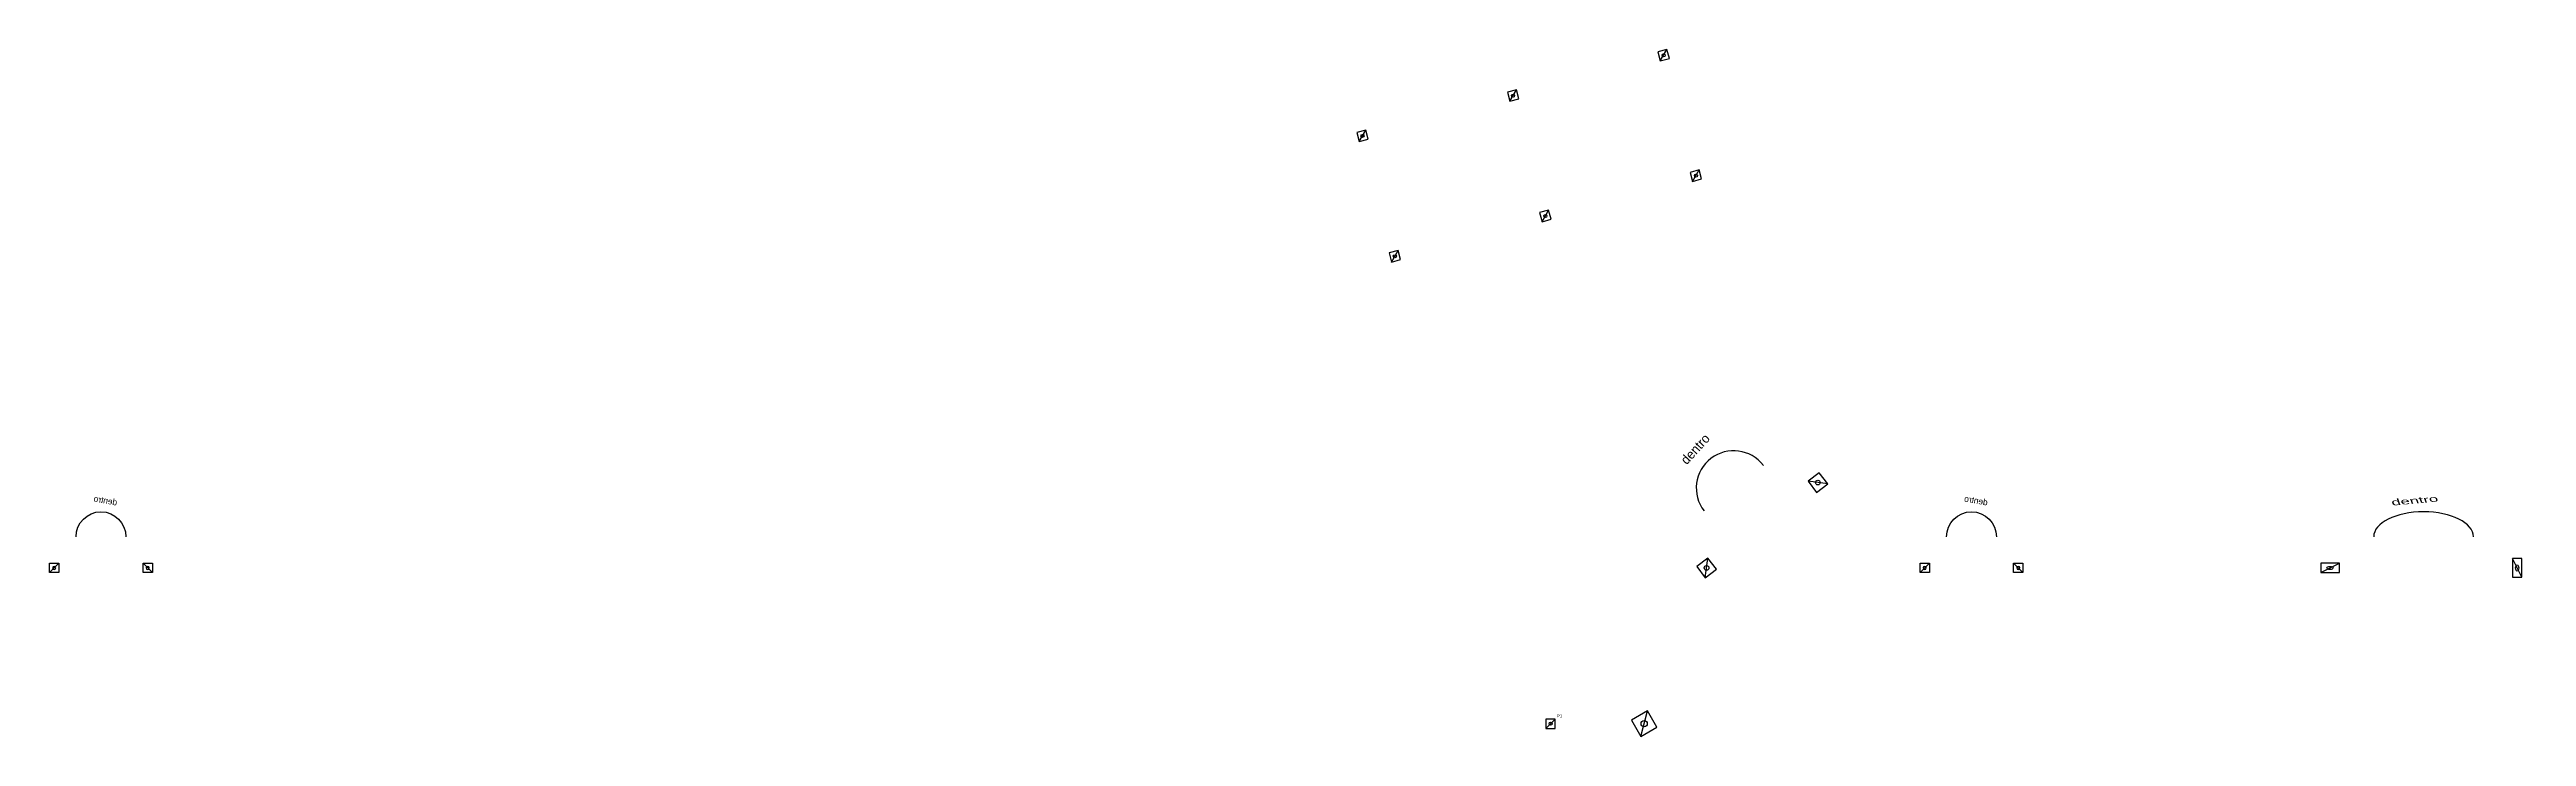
# Model space of a CAD drawing. Header units: metres. Extents: x -43.1 to 36.3, y 4.6 to 26.6.
import ezdxf

# ---------------------------------------------------------------- set-up
doc = ezdxf.new("R2010")
doc.units = ezdxf.units.M
doc.layers.add('MUROS', color=7, linetype='Continuous')
doc.layers.add('PILARES', color=7, linetype='Continuous')

# ---------------------------------------------------------------- blocks, each defined once
blk = doc.blocks.new('PILAR', base_point=(0.15, 0.15))
blk.add_lwpolyline([(0, 0), (0.3, 0), (0.3, 0.3), (0, 0.3)], close=True)
blk.add_circle((0.15, 0.15), 0.05)
at = {"layer": 'PILARES'}
blk.add_line((0, 0), (0.3, 0.3), dxfattribs=at)
blk.add_attdef('NOMBRE', (0.35, 0.35), '', height=0.1)
blk = doc.blocks.new('CONJUNTO', base_point=(1, 0))
blk.add_arc((2.5, 1), 0.8, 0, 180)
blk.add_blockref('PILAR', (1, 0))
at = {"rotation": 90}
blk.add_blockref('PILAR', (4, 0), dxfattribs=at)
blk.add_text('dentro', height=0.2, rotation=10).set_placement((2, 2))

msp = doc.modelspace()

# ---------------------------------------------------------------- block references
at = {"rotation": 15, "row_count": 2, "column_count": 3, "row_spacing": 4, "column_spacing": 5}
msp.add_blockref('PILAR', (0, 20), dxfattribs=at)
at = {"extrusion": (0, 0, -1)}
msp.add_blockref('CONJUNTO', (40, 10), dxfattribs=at)
for p, xscale in [((20, 10), -1), ((30, 10), 2)]:
    msp.add_blockref('CONJUNTO', p, dxfattribs=dict(xscale=xscale))
at = {"xscale": 2, "yscale": 2, "rotation": 30}
msp.add_blockref('PILAR', (8, 5), dxfattribs=at)
at = {"layer": 'MUROS', "xscale": 1.5, "yscale": 1.5, "rotation": 37.5}
msp.add_blockref('CONJUNTO', (10, 10), dxfattribs=at)
at = {"layer": 'PILARES'}
msp.add_blockref('PILAR', (5, 5), dxfattribs=at).add_auto_attribs({'NOMBRE': 'P1'})

doc.saveas('drawing.dxf')
